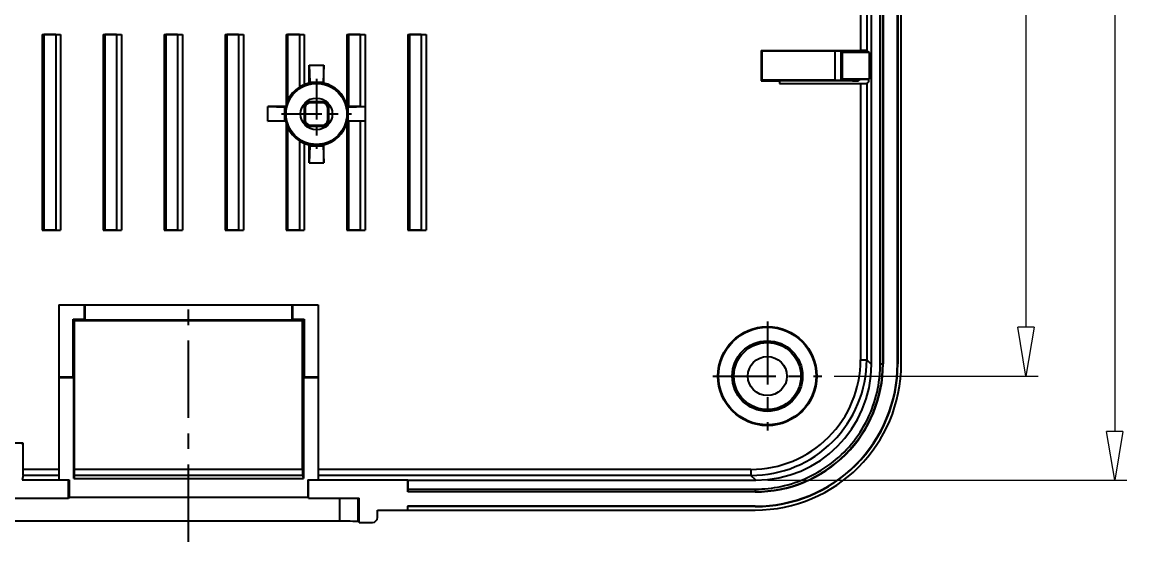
# Model space of a CAD drawing. Header units: millimetres. Extents: x 2151 to 2806, y 681 to 1136.
# Drawn here: x 2647.3 to 2738, y 961.1 to 1003.7 of the extents above; entities that cross this region are included whole.
import ezdxf

# ---------------------------------------------------------------- set-up
doc = ezdxf.new("R2010")
doc.units = ezdxf.units.MM
doc.linetypes.add('CENTER', pattern=[50.8, 31.75, -6.35, 6.35, -6.35])
doc.layers.add('02___PRT_ALL_AXES', color=7, linetype='Continuous')
doc.layers.add('dim', color=82, linetype='Continuous', lineweight=9)
doc.styles.add('wuwei', font='SimSun.ttf', dxfattribs={"width": 0.8, "oblique": 10})
doc.dimstyles.new('wuwei', dxfattribs={"dimscale": 2, "dimtxt": 2.5, "dimasz": 1.5, "dimexe": 0.3, "dimexo": 0.3, "dimgap": 0.5, "dimtad": 1, "dimdsep": 46, "dimtxsty": 'wuwei', "dimblk": 'CLOSEDBLANK', "dimcen": 0, "dimclrd": 42, "dimclre": 40, "dimclrt": 74, "dimazin": 2, "dimtfac": 1, "dimtofl": 0, "dimtmove": 0, "dimatfit": 3, "dimfxl": 0, "dimlwd": 5, "dimlwe": 5, "dimarcsym": 0})

# ---------------------------------------------------------------- blocks, each defined once
blk = doc.blocks.new('_ClosedBlank')
at = {"color": 0, "linetype": 'ByBlock', "lineweight": -2}
for p, q in [((-1, 0.167), (0, 0)), ((-1, 0.167), (-1, -0.167)), ((0, 0), (-1, -0.167))]:
    blk.add_line(p, q, dxfattribs=at)
blk = doc.blocks.new('*D12')
at = {"layer": 'Defpoints', "color": 0}
for p in [(2707.502, 1105.234), (2707.502, 966.167), (2736.965, 966.167)]:
    blk.add_point(p, dxfattribs=at)
at = {"layer": 'dim', "color": 40, "lineweight": 5}
for p, q in [((2708.501, 1105.234), (2737.964, 1105.234)), ((2708.501, 966.167), (2737.964, 966.167))]:
    blk.add_line(p, q, dxfattribs=at)
at = {"layer": 'dim', "color": 42, "lineweight": 5}
blk.add_line((2736.965, 1101.234), (2736.965, 970.167), dxfattribs=at)
at = {"layer": 'dim', "color": 42, "lineweight": 5, "xscale": 4, "yscale": 4, "zscale": 4}
for p, rotation in [((2736.965, 1105.234), 90), ((2736.965, 966.167), 270)]:
    blk.add_blockref('_ClosedBlank', p, dxfattribs=dict(at, rotation=rotation))
at = {"layer": 'dim', "color": 74, "insert": (2733.465, 1035.701), "char_height": 5, "attachment_point": 5, "rotation": 90, "style": 'wuwei'}
blk.add_mtext('139.07', dxfattribs=at)
blk = doc.blocks.new('*D18')
at = {"layer": 'Defpoints', "color": 0}
for p in [(2712.93, 1096.701), (2712.93, 974.701), (2729.684, 974.701)]:
    blk.add_point(p, dxfattribs=at)
at = {"layer": 'dim', "color": 40, "lineweight": 5}
for p, q in [((2713.93, 1096.701), (2730.684, 1096.701)), ((2713.93, 974.701), (2730.684, 974.701))]:
    blk.add_line(p, q, dxfattribs=at)
at = {"layer": 'dim', "color": 42, "lineweight": 5}
blk.add_line((2729.684, 1092.701), (2729.684, 978.701), dxfattribs=at)
at = {"layer": 'dim', "color": 42, "lineweight": 5, "xscale": 4, "yscale": 4, "zscale": 4}
for p, rotation in [((2729.684, 1096.701), 90), ((2729.684, 974.701), 270)]:
    blk.add_blockref('_ClosedBlank', p, dxfattribs=dict(at, rotation=rotation))
at = {"layer": 'dim', "color": 74, "insert": (2726.185, 1035.701), "char_height": 5, "attachment_point": 5, "rotation": 90, "style": 'wuwei'}
blk.add_mtext('122', dxfattribs=at)

msp = doc.modelspace()

# ---------------------------------------------------------------- linework, layer by layer
at = {"color": 7, "linetype": 'Continuous'}
for p, q in [((2716.996, 975.661), (2716.996, 1095.74)), ((2717.726, 975.696), (2717.726, 1095.705)), ((2717.933, 975.696), (2717.933, 1095.705)), ((2717.961, 1095.705), (2717.961, 975.696)), ((2716.112, 1004.682), (2716.112, 1001.401)), ((2716.611, 1004.695), (2716.611, 1001.388)), ((2648.963, 1002.727), (2649.033, 1002.713)), ((2648.963, 1002.727), (2650.463, 1002.727)), ((2648.963, 1002.727), (2648.963, 986.674)), ((2649.033, 1002.701), (2649.033, 986.701)), ((2650.061, 1002.701), (2649.094, 1002.701)), ((2649.094, 1002.701), (2649.094, 986.701)), ((2650.061, 1002.701), (2650.463, 1002.727)), ((2650.061, 1002.701), (2650.061, 986.701)), ((2650.463, 1002.727), (2650.463, 986.674)), ((2653.963, 1002.727), (2654.033, 1002.713)), ((2653.963, 1002.727), (2655.463, 1002.727)), ((2653.963, 1002.727), (2653.963, 986.674)), ((2654.033, 1002.701), (2654.033, 986.701)), ((2655.061, 1002.701), (2654.094, 1002.701)), ((2654.094, 1002.701), (2654.094, 986.701)), ((2655.061, 1002.701), (2655.463, 1002.727)), ((2655.061, 1002.701), (2655.061, 986.701)), ((2655.463, 1002.727), (2655.463, 986.674)), ((2658.963, 1002.727), (2659.033, 1002.713)), ((2658.963, 1002.727), (2660.463, 1002.727)), ((2658.963, 1002.727), (2658.963, 986.674)), ((2659.033, 1002.701), (2659.033, 986.701)), ((2660.061, 1002.701), (2659.094, 1002.701)), ((2659.094, 1002.701), (2659.094, 986.701)), ((2660.061, 1002.701), (2660.463, 1002.727)), ((2660.061, 1002.701), (2660.061, 986.701)), ((2660.463, 1002.727), (2660.463, 986.674)), ((2663.963, 1002.727), (2664.033, 1002.713)), ((2663.963, 1002.727), (2665.463, 1002.727)), ((2663.963, 1002.727), (2663.963, 986.674)), ((2664.033, 1002.701), (2664.033, 986.701)), ((2665.061, 1002.701), (2664.094, 1002.701)), ((2664.094, 1002.701), (2664.094, 986.701)), ((2665.061, 1002.701), (2665.463, 1002.727)), ((2665.061, 1002.701), (2665.061, 986.701)), ((2665.463, 1002.727), (2665.463, 986.674)), ((2668.963, 1002.727), (2669.033, 1002.713)), ((2668.963, 1002.727), (2670.463, 1002.727)), ((2668.963, 1002.727), (2668.963, 996.928)), ((2669.033, 1002.701), (2669.033, 997.143)), ((2670.061, 1002.701), (2669.094, 1002.701)), ((2669.094, 1002.701), (2669.094, 997.294)), ((2670.061, 1002.701), (2670.463, 1002.727)), ((2670.061, 1002.701), (2670.061, 998.401)), ((2670.463, 1002.727), (2670.463, 998.605)), ((2673.963, 1002.727), (2674.033, 1002.713)), ((2673.963, 1002.727), (2675.463, 1002.727)), ((2673.963, 1002.727), (2673.963, 996.928)), ((2674.033, 1002.701), (2674.033, 996.803)), ((2675.061, 1002.701), (2674.094, 1002.701)), ((2674.094, 1002.701), (2674.094, 996.804)), ((2675.061, 1002.701), (2675.463, 1002.727)), ((2675.061, 1002.701), (2675.061, 996.804)), ((2675.463, 1002.727), (2675.463, 986.674)), ((2678.963, 1002.727), (2679.033, 1002.713)), ((2678.963, 1002.727), (2680.463, 1002.727)), ((2678.963, 1002.727), (2678.963, 986.674)), ((2679.033, 1002.701), (2679.033, 986.701)), ((2680.061, 1002.701), (2679.094, 1002.701)), ((2679.094, 1002.701), (2679.094, 986.701)), ((2680.061, 1002.701), (2680.463, 1002.727)), ((2680.061, 1002.701), (2680.061, 986.701)), ((2680.463, 1002.727), (2680.463, 986.674)), ((2708.001, 1001.343), (2707.944, 1001.401)), ((2707.944, 1001.401), (2716.112, 1001.401)), ((2707.944, 1001.401), (2707.944, 998.901)), ((2713.987, 1001.343), (2708.001, 1001.343)), ((2708.001, 1001.343), (2708.001, 998.958)), ((2713.987, 1001.343), (2713.987, 998.958)), ((2714.603, 1001.243), (2714.487, 1001.33)), ((2714.487, 1001.33), (2714.487, 998.971)), ((2716.804, 1001.243), (2714.603, 1001.243)), ((2714.603, 1001.243), (2714.603, 999.058)), ((2716.611, 1001.388), (2716.804, 1001.243)), ((2716.804, 1001.243), (2716.804, 999.058)), ((2670.863, 1000.201), (2672.063, 1000.201)), ((2670.863, 1000.201), (2670.915, 998.804)), ((2670.863, 998.734), (2670.863, 1000.201)), ((2672.063, 1000.201), (2672.01, 998.804)), ((2672.063, 998.734), (2672.063, 1000.201)), ((2714.603, 999.058), (2714.487, 998.971)), ((2716.804, 999.058), (2714.603, 999.058)), ((2716.752, 999.018), (2716.804, 999.058)), ((2670.863, 998.734), (2670.915, 998.675)), ((2670.915, 998.804), (2672.01, 998.804)), ((2670.915, 998.804), (2670.915, 998.675)), ((2672.01, 998.804), (2672.01, 998.675)), ((2672.063, 998.734), (2672.01, 998.675)), ((2708.001, 998.958), (2707.944, 998.901)), ((2707.944, 998.901), (2709.463, 998.901)), ((2713.987, 998.958), (2708.001, 998.958)), ((2715.436, 998.919), (2709.463, 998.919)), ((2709.463, 998.919), (2709.463, 998.682)), ((2709.463, 998.682), (2716.112, 998.682)), ((2716.051, 999.018), (2715.935, 998.932)), ((2716.752, 999.018), (2716.051, 999.018)), ((2716.112, 998.682), (2716.112, 976.046)), ((2716.611, 998.695), (2716.752, 998.8)), ((2716.611, 998.695), (2716.611, 976.046)), ((2716.752, 999.018), (2716.752, 998.8)), ((2668.929, 996.801), (2667.463, 996.801)), ((2667.463, 996.801), (2668.859, 996.748)), ((2667.463, 995.601), (2667.463, 996.801)), ((2668.859, 996.748), (2668.989, 996.748)), ((2668.859, 995.653), (2668.859, 996.748)), ((2668.929, 996.801), (2668.989, 996.748)), ((2670.54, 996.701), (2670.462, 996.701)), ((2670.462, 996.701), (2670.462, 995.701)), ((2670.54, 996.701), (2670.54, 995.701)), ((2671.963, 997.201), (2670.963, 997.201)), ((2670.963, 997.123), (2670.963, 997.201)), ((2671.963, 997.123), (2670.963, 997.123)), ((2671.963, 997.123), (2671.963, 997.201)), ((2672.385, 996.701), (2672.463, 996.701)), ((2672.385, 995.701), (2672.385, 996.701)), ((2672.463, 995.701), (2672.463, 996.701)), ((2673.937, 996.748), (2673.997, 996.802)), ((2673.937, 996.748), (2674.066, 996.748)), ((2673.997, 996.802), (2674.094, 996.804)), ((2674.066, 996.748), (2675.463, 996.801)), ((2674.066, 995.653), (2674.066, 996.748)), ((2675.061, 996.804), (2674.094, 996.804)), ((2675.061, 996.804), (2675.463, 996.801)), ((2667.463, 995.601), (2668.859, 995.653)), ((2668.929, 995.601), (2667.463, 995.601)), ((2668.859, 995.653), (2668.989, 995.653)), ((2668.929, 995.601), (2668.989, 995.653)), ((2668.963, 995.473), (2668.963, 986.674)), ((2670.54, 995.701), (2670.462, 995.701)), ((2672.385, 995.701), (2672.463, 995.701)), ((2673.997, 995.6), (2673.937, 995.653)), ((2673.937, 995.653), (2674.066, 995.653)), ((2673.963, 995.473), (2673.963, 986.674)), ((2673.997, 995.6), (2674.094, 995.597)), ((2674.033, 995.598), (2674.033, 986.701)), ((2674.066, 995.653), (2675.463, 995.601)), ((2675.061, 995.597), (2674.094, 995.597)), ((2674.094, 995.597), (2674.094, 986.701)), ((2675.463, 995.601), (2675.061, 995.597)), ((2675.061, 995.597), (2675.061, 986.701)), ((2669.033, 995.258), (2669.033, 986.701)), ((2669.094, 995.107), (2669.094, 986.701)), ((2670.963, 995.278), (2671.963, 995.278)), ((2670.963, 995.278), (2670.963, 995.2)), ((2670.963, 995.2), (2671.963, 995.2)), ((2671.963, 995.278), (2671.963, 995.2)), ((2670.061, 994), (2670.061, 986.701)), ((2670.463, 993.797), (2670.463, 986.674)), ((2670.863, 993.667), (2670.915, 993.727)), ((2670.863, 992.201), (2670.863, 993.667)), ((2670.915, 993.727), (2670.915, 993.597)), ((2672.063, 993.667), (2672.01, 993.727)), ((2672.01, 993.727), (2672.01, 993.597)), ((2672.063, 992.201), (2672.063, 993.667)), ((2670.915, 993.597), (2670.863, 992.201)), ((2670.915, 993.597), (2672.01, 993.597)), ((2672.01, 993.597), (2672.063, 992.201)), ((2670.863, 992.201), (2672.063, 992.201)), ((2648.963, 986.674), (2649.033, 986.688)), ((2648.963, 986.674), (2650.463, 986.674)), ((2649.094, 986.701), (2650.061, 986.701)), ((2650.061, 986.701), (2650.463, 986.674)), ((2653.963, 986.674), (2654.033, 986.688)), ((2653.963, 986.674), (2655.463, 986.674)), ((2654.094, 986.701), (2655.061, 986.701)), ((2655.061, 986.701), (2655.463, 986.674)), ((2658.963, 986.674), (2659.033, 986.688)), ((2658.963, 986.674), (2660.463, 986.674)), ((2659.094, 986.701), (2660.061, 986.701)), ((2660.061, 986.701), (2660.463, 986.674)), ((2663.963, 986.674), (2664.033, 986.688)), ((2663.963, 986.674), (2665.463, 986.674)), ((2664.094, 986.701), (2665.061, 986.701)), ((2665.061, 986.701), (2665.463, 986.674)), ((2668.963, 986.674), (2669.033, 986.688)), ((2668.963, 986.674), (2670.463, 986.674)), ((2669.094, 986.701), (2670.061, 986.701)), ((2670.061, 986.701), (2670.463, 986.674)), ((2673.963, 986.674), (2674.033, 986.688)), ((2673.963, 986.674), (2675.463, 986.674)), ((2674.094, 986.701), (2675.061, 986.701)), ((2675.061, 986.701), (2675.463, 986.674)), ((2678.963, 986.674), (2679.033, 986.688)), ((2678.963, 986.674), (2680.463, 986.674)), ((2679.094, 986.701), (2680.061, 986.701)), ((2680.061, 986.701), (2680.463, 986.674)), ((2650.313, 980.551), (2650.313, 966.202)), ((2650.313, 980.551), (2671.613, 980.551)), ((2652.408, 980.551), (2652.408, 979.377)), ((2652.463, 980.551), (2652.463, 979.322)), ((2669.463, 979.322), (2669.463, 980.551)), ((2669.517, 979.377), (2669.517, 980.551)), ((2671.613, 980.551), (2671.613, 966.202)), ((2651.604, 979.259), (2651.486, 979.377)), ((2651.486, 974.605), (2651.486, 979.377)), ((2651.486, 979.377), (2652.408, 979.377)), ((2651.604, 967.052), (2651.604, 979.259)), ((2651.604, 979.259), (2670.321, 979.259)), ((2652.463, 979.322), (2652.408, 979.377)), ((2652.463, 979.322), (2669.463, 979.322)), ((2669.463, 979.322), (2669.517, 979.377)), ((2669.517, 979.377), (2670.439, 979.377)), ((2670.321, 979.259), (2670.439, 979.377)), ((2670.321, 967.052), (2670.321, 979.259)), ((2670.439, 979.377), (2670.439, 974.605)), ((2716.112, 976.046), (2716.611, 976.046)), ((2716.996, 975.661), (2716.611, 976.046)), ((2717.726, 975.696), (2717.961, 975.696)), ((2651.486, 974.605), (2650.313, 974.605)), ((2651.486, 974.605), (2651.541, 974.551)), ((2670.439, 974.605), (2670.384, 974.551)), ((2671.613, 974.605), (2670.439, 974.605)), ((2651.541, 974.551), (2650.313, 974.551)), ((2651.541, 966.316), (2651.541, 974.551)), ((2671.613, 974.551), (2670.384, 974.551)), ((2670.384, 974.551), (2670.384, 966.316)), ((2647.404, 969.192), (2641.521, 969.192)), ((2647.3, 969.087), (2647.404, 969.192)), ((2647.404, 967.052), (2647.404, 969.192)), ((2647.4, 966.552), (2647.313, 966.202)), ((2650.313, 966.552), (2647.4, 966.552)), ((2650.313, 967.052), (2647.404, 967.052)), ((2651.6, 966.552), (2651.541, 966.316)), ((2670.325, 966.552), (2651.6, 966.552)), ((2670.321, 967.052), (2651.604, 967.052)), ((2670.325, 966.552), (2670.384, 966.316)), ((2707.117, 967.052), (2671.613, 967.052)), ((2707.117, 966.552), (2671.613, 966.552)), ((2707.117, 967.052), (2707.117, 966.552)), ((2707.502, 966.167), (2707.117, 966.552)), ((2647.313, 966.202), (2651.163, 966.202)), ((2651.106, 964.701), (2651.106, 966.202)), ((2651.163, 966.202), (2651.163, 964.758)), ((2651.541, 966.316), (2670.384, 966.316)), ((2670.763, 966.202), (2670.763, 964.758)), ((2670.763, 966.202), (2678.963, 966.202)), ((2670.819, 964.701), (2670.819, 966.202)), ((2678.963, 966.202), (2678.998, 966.167)), ((2678.963, 965.202), (2678.963, 966.202)), ((2678.998, 966.167), (2707.502, 966.167)), ((2678.998, 965.437), (2678.998, 966.167)), ((2645.963, 964.701), (2651.106, 964.701)), ((2651.106, 964.701), (2651.163, 964.758)), ((2651.163, 964.758), (2670.763, 964.758)), ((2670.819, 964.701), (2670.763, 964.758)), ((2670.819, 964.701), (2674.962, 964.701)), ((2673.392, 962.797), (2673.392, 964.701)), ((2674.892, 962.771), (2674.892, 964.701)), ((2674.962, 962.701), (2674.962, 964.701)), ((2678.963, 965.202), (2678.991, 965.23)), ((2707.467, 965.202), (2678.963, 965.202)), ((2678.991, 965.23), (2678.998, 965.437)), ((2678.991, 965.23), (2707.467, 965.23)), ((2678.998, 965.437), (2707.467, 965.437)), ((2707.467, 965.437), (2707.467, 965.202)), ((2676.463, 963.101), (2676.463, 963.701)), ((2676.463, 963.701), (2678.936, 963.701)), ((2678.936, 964.027), (2678.963, 964.001)), ((2678.936, 964.027), (2678.936, 963.701)), ((2707.47, 964.027), (2678.936, 964.027)), ((2678.936, 963.701), (2678.963, 963.718)), ((2707.47, 964.001), (2678.963, 964.001)), ((2678.963, 963.718), (2707.453, 963.718)), ((2673.392, 962.797), (2640.533, 962.797)), ((2674.962, 962.701), (2674.892, 962.771)), ((2674.962, 962.701), (2676.063, 962.701))]:
    msp.add_line(p, q, dxfattribs=at)
at = {"color": 7}
for p, q in [((2719.136, 975.693), (2719.136, 1095.708)), ((2719.163, 1095.708), (2719.163, 975.693)), ((2719.445, 975.711), (2719.445, 1095.742))]:
    msp.add_line(p, q, dxfattribs=at)
at = {"color": 1, "linetype": 'CENTER', "ltscale": 0.104355}
for p, q in [((2671.463, 999.07), (2671.463, 993.331)), ((2668.593, 996.201), (2674.332, 996.201))]:
    msp.add_line(p, q, dxfattribs=at)
at = {"color": 1, "linetype": 'CENTER', "ltscale": 0.2}
msp.add_line((2660.963, 961.104), (2660.963, 981.322), dxfattribs=at)
at = {"color": 1, "linetype": 'CENTER', "ltscale": 0.162456}
for p, q in [((2708.463, 979.168), (2708.463, 970.233)), ((2703.995, 974.701), (2712.93, 974.701))]:
    msp.add_line(p, q, dxfattribs=at)
at = {"color": 7, "linetype": 'Continuous'}
for centre, radius in [((2671.463, 996.201), 2.5), ((2708.463, 974.701), 4.061), ((2708.463, 974.701), 4), ((2708.463, 974.701), 2.891), ((2708.463, 974.701), 2.75), ((2708.463, 974.701), 1.6)]:
    msp.add_circle(centre, radius, dxfattribs=at)
for centre, radius, start, end in [((2671.463, 996.201), 2.609, 122.50444, 155.22509), ((2671.463, 996.201), 2.604, 103.32331, 112.5864), ((2671.463, 996.201), 2.534, 77.51813, 102.48187), ((2671.463, 996.201), 2.604, 16.22118, 76.67669), ((2671.463, 996.201), 2.604, 163.77882, 166.67669), ((2671.463, 996.201), 2.534, 167.51813, 192.48187), ((2670.963, 996.701), 0.501, 90, 180), ((2670.963, 996.701), 0.422, 90, 180), ((2671.963, 996.701), 0.501, 0, 90), ((2671.963, 996.701), 0.422, 0, 90), ((2671.463, 996.201), 2.534, 347.51813, 12.48187), ((2671.463, 996.201), 2.604, 193.32331, 196.22118), ((2670.963, 995.701), 0.501, 180, 270), ((2670.963, 995.701), 0.422, 180, 270), ((2671.963, 995.701), 0.501, 270, 0), ((2671.963, 995.701), 0.422, 270, 0), ((2671.463, 996.201), 2.604, 283.32331, 343.77882), ((2671.463, 996.201), 2.609, 204.77491, 237.49556), ((2671.463, 996.201), 2.604, 247.4136, 256.67669), ((2671.463, 996.201), 2.534, 257.51813, 282.48187), ((2707.119, 976.045), 9.493, 269.99144, 0.00856), ((2707.119, 976.044), 8.992, 269.98635, 0.01365), ((2707.469, 975.694), 10.492, 269.98763, 0.01237), ((2707.469, 975.694), 10.464, 269.98756, 0.01244), ((2707.473, 975.69), 11.69, 269.98598, 0.01402), ((2707.473, 975.69), 11.664, 269.9861, 0.0139)]:
    msp.add_arc(centre, radius, start, end, dxfattribs=at)
for centre, major_axis, ratio, start_param, end_param in [((2713.987, 1001.33), (0.5, 0), 0.026186, 0.034907, 1.570796), ((2716.112, 1001.387), (0.5, 0), 0.026186, 0.034907, 1.570796), ((2671.429, 996.201), (2.591, 0), 0.999915, -4.330241, -4.156105), ((2713.987, 998.971), (0.5, 0), 0.026186, -1.570796, -0.034907), ((2715.436, 998.932), (0.5, 0), 0.026186, -1.570796, -0.034907), ((2716.112, 998.695), (0.5, 0), 0.026186, -1.570796, -0.034907), ((2671.571, 996.201), (2.708, 0), 0.999204, 2.725617, 2.86942), ((2671.563, 996.201), (2.508, 0), 0.999204, 6.525397, 6.577666), ((2671.571, 996.201), (2.708, 0), 0.999204, -2.86942, -2.725617), ((2671.563, 996.201), (2.508, 0), 0.999204, -0.294481, -0.242211), ((2671.429, 996.201), (2.591, 0), 0.999915, -2.12708, -1.952945), ((2707.438, 975.725), (8.496, -8.496), 0.998783, -0.784789, 0.784789), ((2707.49, 975.673), (6.726, -6.726), 0.998783, -0.784789, 0.784789), ((2647.4, 967.052), (0, -0.5), 0.008727, 0.034907, 1.570796), ((2651.6, 967.052), (0, -0.5), 0.008727, 0.034907, 1.570796), ((2670.325, 967.052), (0, -0.5), 0.008727, -1.570796, -0.034907), ((2673.392, 962.77), (1.5, 0), 0.017455, 0.017453, 1.570796), ((2676.063, 963.101), (0.283, -0.283), 0.999695, -0.785246, 0.785246)]:
    msp.add_ellipse(centre, major_axis=major_axis, ratio=ratio, start_param=start_param, end_param=end_param, dxfattribs=at)
at = {"color": 7, "linetype": 'Continuous', "start_tangent": (0.999997, -0.002517), "end_tangent": (-0.00211, 0.999998)}
msp.add_spline([(2707.467, 965.436), (2709.572, 965.655), (2711.816, 966.404), (2713.853, 967.666), (2715.548, 969.374), (2716.794, 971.423), (2717.526, 973.675), (2717.727, 975.696)], degree=3, dxfattribs=at)
at = {"layer": '02___PRT_ALL_AXES', "color": 7, "linetype": 'Continuous'}
msp.add_circle((2671.463, 996.201), 1.3, dxfattribs=at)

# ---------------------------------------------------------------- dimensions: what is measured, and where the dimension line sits
at = {"layer": 'dim', "color": 7}
dim = msp.add_linear_dim(base=(2736.965, 966.167), p1=(2707.502, 1105.234), p2=(2707.502, 966.167), angle=90, dimstyle='wuwei', override={"dimasz": 2, "dimexe": 0.49975, "dimexo": 0.49975, "dimgap": 0.49975}, dxfattribs=at)
dim.commit()
dim.dimension.update_dxf_attribs({"geometry": '*D12', "text_midpoint": (2736.965, 1035.701), "dimtype": 160})
dim = msp.add_linear_dim(base=(2729.684, 974.701), p1=(2712.93, 1096.701), p2=(2712.93, 974.701), angle=90, dimstyle='wuwei', override={"dimasz": 2, "dimexe": 0.49975, "dimexo": 0.49975, "dimgap": 0.49975}, dxfattribs=at)
dim.commit()
dim.dimension.update_dxf_attribs({"geometry": '*D18', "text_midpoint": (2726.185, 1035.701)})

doc.saveas('drawing.dxf')
